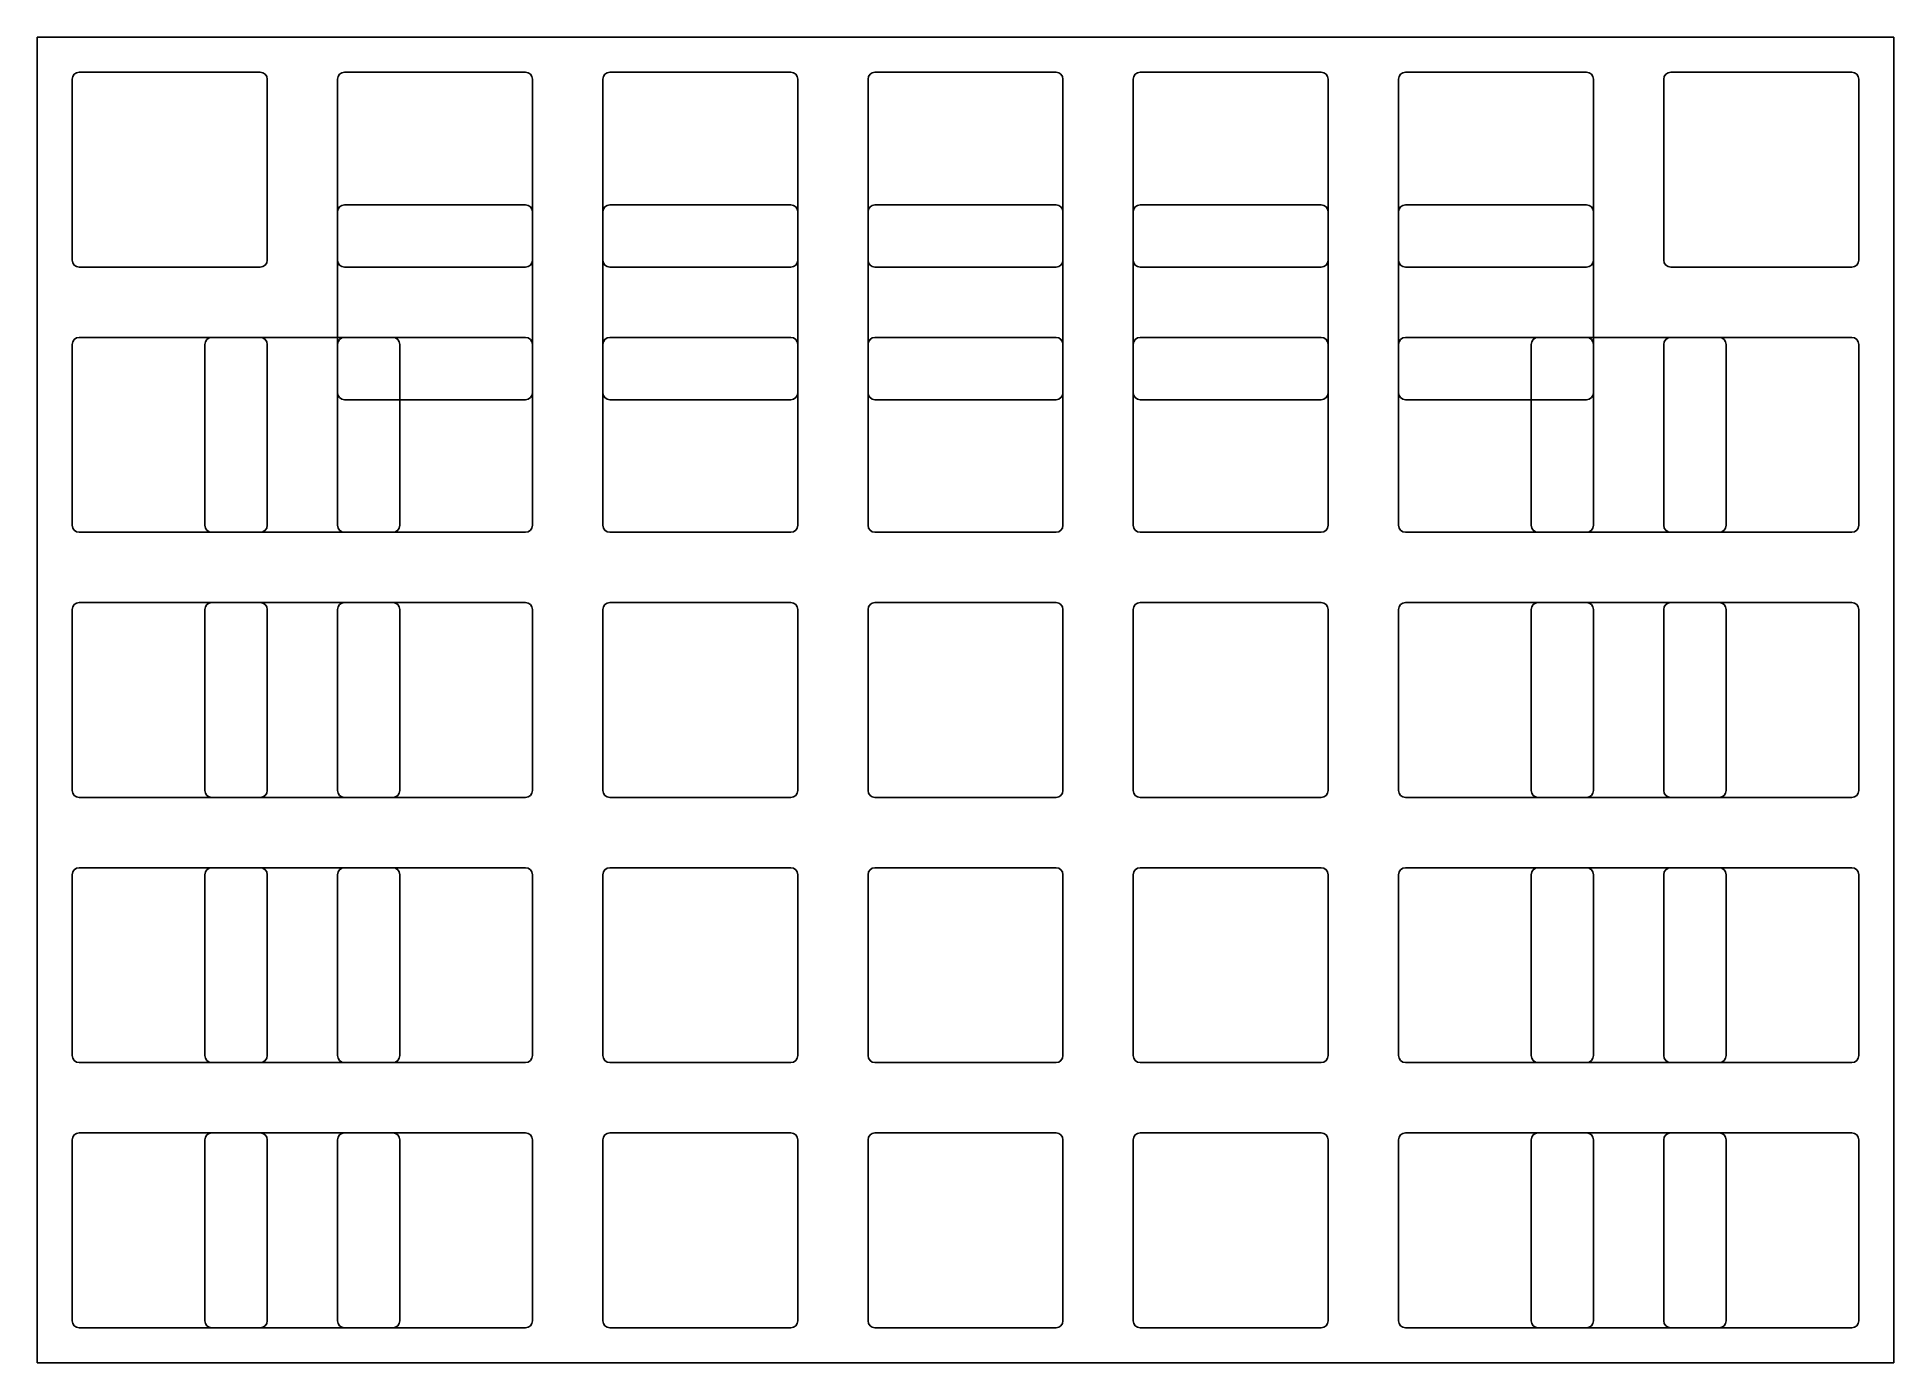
# Model space of a CAD drawing. Header units: millimetres. Extents: x 0 to 133, y -100 to -5.
import ezdxf

# ---------------------------------------------------------------- set-up
doc = ezdxf.new("R2010")
doc.units = ezdxf.units.MM

msp = doc.modelspace()

# ---------------------------------------------------------------- linework, layer by layer
for p, q in [((0, -4.7625), (133.35, -4.7625)), ((0, -100.0125), (0, -4.7625)), ((133.35, -100.0125), (133.35, -4.7625)), ((2.525, -7.7875), (2.525, -20.7875)), ((3.025, -7.2875), (16.025, -7.2875)), ((16.525, -7.7875), (16.525, -20.7875)), ((21.575, -7.7875), (21.575, -20.7875)), ((22.075, -7.2875), (35.075, -7.2875)), ((35.575, -7.7875), (35.575, -20.7875)), ((40.625, -7.7875), (40.625, -20.7875)), ((41.125, -7.2875), (54.125, -7.2875)), ((54.625, -7.7875), (54.625, -20.7875)), ((59.675, -7.7875), (59.675, -20.7875)), ((60.175, -7.2875), (73.175, -7.2875)), ((73.675, -7.7875), (73.675, -20.7875)), ((78.725, -7.7875), (78.725, -20.7875)), ((79.225, -7.2875), (92.225, -7.2875)), ((92.725, -7.7875), (92.725, -20.7875)), ((97.775, -7.7875), (97.775, -20.7875)), ((98.275, -7.2875), (111.275, -7.2875)), ((111.775, -7.7875), (111.775, -20.7875)), ((116.825, -7.7875), (116.825, -20.7875)), ((117.325, -7.2875), (130.325, -7.2875)), ((130.825, -7.7875), (130.825, -20.7875)), ((21.575, -17.3125), (21.575, -30.3125)), ((22.075, -16.8125), (35.075, -16.8125)), ((35.575, -17.3125), (35.575, -30.3125)), ((40.625, -17.3125), (40.625, -30.3125)), ((41.125, -16.8125), (54.125, -16.8125)), ((54.625, -17.3125), (54.625, -30.3125)), ((59.675, -17.3125), (59.675, -30.3125)), ((60.175, -16.8125), (73.175, -16.8125)), ((73.675, -17.3125), (73.675, -30.3125)), ((78.725, -17.3125), (78.725, -30.3125)), ((79.225, -16.8125), (92.225, -16.8125)), ((92.725, -17.3125), (92.725, -30.3125)), ((97.775, -17.3125), (97.775, -30.3125)), ((98.275, -16.8125), (111.275, -16.8125)), ((111.775, -17.3125), (111.775, -30.3125)), ((3.025, -21.2875), (16.025, -21.2875)), ((22.075, -21.2875), (35.075, -21.2875)), ((41.125, -21.2875), (54.125, -21.2875)), ((60.175, -21.2875), (73.175, -21.2875)), ((79.225, -21.2875), (92.225, -21.2875)), ((98.275, -21.2875), (111.275, -21.2875)), ((117.325, -21.2875), (130.325, -21.2875)), ((3.025, -26.3375), (16.025, -26.3375)), ((12.55, -26.3375), (25.55, -26.3375)), ((22.075, -26.3375), (35.075, -26.3375)), ((41.125, -26.3375), (54.125, -26.3375)), ((60.175, -26.3375), (73.175, -26.3375)), ((79.225, -26.3375), (92.225, -26.3375)), ((98.275, -26.3375), (111.275, -26.3375)), ((107.8, -26.3375), (120.8, -26.3375)), ((117.325, -26.3375), (130.325, -26.3375)), ((2.525, -26.8375), (2.525, -39.8375)), ((12.05, -26.8375), (12.05, -39.8375)), ((16.525, -26.8375), (16.525, -39.8375)), ((21.575, -26.8375), (21.575, -39.8375)), ((26.05, -26.8375), (26.05, -39.8375)), ((35.575, -26.8375), (35.575, -39.8375)), ((40.625, -26.8375), (40.625, -39.8375)), ((54.625, -26.8375), (54.625, -39.8375)), ((59.675, -26.8375), (59.675, -39.8375)), ((73.675, -26.8375), (73.675, -39.8375)), ((78.725, -26.8375), (78.725, -39.8375)), ((92.725, -26.8375), (92.725, -39.8375)), ((97.775, -26.8375), (97.775, -39.8375)), ((107.3, -26.8375), (107.3, -39.8375)), ((111.775, -26.8375), (111.775, -39.8375)), ((116.825, -26.8375), (116.825, -39.8375)), ((121.3, -26.8375), (121.3, -39.8375)), ((130.825, -26.8375), (130.825, -39.8375)), ((22.075, -30.8125), (35.075, -30.8125)), ((41.125, -30.8125), (54.125, -30.8125)), ((60.175, -30.8125), (73.175, -30.8125)), ((79.225, -30.8125), (92.225, -30.8125)), ((98.275, -30.8125), (111.275, -30.8125)), ((3.025, -40.3375), (16.025, -40.3375)), ((12.55, -40.3375), (25.55, -40.3375)), ((22.075, -40.3375), (35.075, -40.3375)), ((41.125, -40.3375), (54.125, -40.3375)), ((60.175, -40.3375), (73.175, -40.3375)), ((79.225, -40.3375), (92.225, -40.3375)), ((98.275, -40.3375), (111.275, -40.3375)), ((107.8, -40.3375), (120.8, -40.3375)), ((117.325, -40.3375), (130.325, -40.3375)), ((2.525, -45.8875), (2.525, -58.8875)), ((3.025, -45.3875), (16.025, -45.3875)), ((12.05, -45.8875), (12.05, -58.8875)), ((12.55, -45.3875), (25.55, -45.3875)), ((16.525, -45.8875), (16.525, -58.8875)), ((21.575, -45.8875), (21.575, -58.8875)), ((22.075, -45.3875), (35.075, -45.3875)), ((26.05, -45.8875), (26.05, -58.8875)), ((35.575, -45.8875), (35.575, -58.8875)), ((40.625, -45.8875), (40.625, -58.8875)), ((41.125, -45.3875), (54.125, -45.3875)), ((54.625, -45.8875), (54.625, -58.8875)), ((59.675, -45.8875), (59.675, -58.8875)), ((60.175, -45.3875), (73.175, -45.3875)), ((73.675, -45.8875), (73.675, -58.8875)), ((78.725, -45.8875), (78.725, -58.8875)), ((79.225, -45.3875), (92.225, -45.3875)), ((92.725, -45.8875), (92.725, -58.8875)), ((97.775, -45.8875), (97.775, -58.8875)), ((98.275, -45.3875), (111.275, -45.3875)), ((107.3, -45.8875), (107.3, -58.8875)), ((107.8, -45.3875), (120.8, -45.3875)), ((111.775, -45.8875), (111.775, -58.8875)), ((116.825, -45.8875), (116.825, -58.8875)), ((117.325, -45.3875), (130.325, -45.3875)), ((121.3, -45.8875), (121.3, -58.8875)), ((130.825, -45.8875), (130.825, -58.8875)), ((3.025, -59.3875), (16.025, -59.3875)), ((12.55, -59.3875), (25.55, -59.3875)), ((22.075, -59.3875), (35.075, -59.3875)), ((41.125, -59.3875), (54.125, -59.3875)), ((60.175, -59.3875), (73.175, -59.3875)), ((79.225, -59.3875), (92.225, -59.3875)), ((98.275, -59.3875), (111.275, -59.3875)), ((107.8, -59.3875), (120.8, -59.3875)), ((117.325, -59.3875), (130.325, -59.3875)), ((2.525, -64.9375), (2.525, -77.9375)), ((3.025, -64.4375), (16.025, -64.4375)), ((12.05, -64.9375), (12.05, -77.9375)), ((12.55, -64.4375), (25.55, -64.4375)), ((16.525, -64.9375), (16.525, -77.9375)), ((21.575, -64.9375), (21.575, -77.9375)), ((22.075, -64.4375), (35.075, -64.4375)), ((26.05, -64.9375), (26.05, -77.9375)), ((35.575, -64.9375), (35.575, -77.9375)), ((40.625, -64.9375), (40.625, -77.9375)), ((41.125, -64.4375), (54.125, -64.4375)), ((54.625, -64.9375), (54.625, -77.9375)), ((59.675, -64.9375), (59.675, -77.9375)), ((60.175, -64.4375), (73.175, -64.4375)), ((73.675, -64.9375), (73.675, -77.9375)), ((78.725, -64.9375), (78.725, -77.9375)), ((79.225, -64.4375), (92.225, -64.4375)), ((92.725, -64.9375), (92.725, -77.9375)), ((97.775, -64.9375), (97.775, -77.9375)), ((98.275, -64.4375), (111.275, -64.4375)), ((107.3, -64.9375), (107.3, -77.9375)), ((107.8, -64.4375), (120.8, -64.4375)), ((111.775, -64.9375), (111.775, -77.9375)), ((116.825, -64.9375), (116.825, -77.9375)), ((117.325, -64.4375), (130.325, -64.4375)), ((121.3, -64.9375), (121.3, -77.9375)), ((130.825, -64.9375), (130.825, -77.9375)), ((3.025, -78.4375), (16.025, -78.4375)), ((12.55, -78.4375), (25.55, -78.4375)), ((22.075, -78.4375), (35.075, -78.4375)), ((41.125, -78.4375), (54.125, -78.4375)), ((60.175, -78.4375), (73.175, -78.4375)), ((79.225, -78.4375), (92.225, -78.4375)), ((98.275, -78.4375), (111.275, -78.4375)), ((107.8, -78.4375), (120.8, -78.4375)), ((117.325, -78.4375), (130.325, -78.4375)), ((2.525, -83.9875), (2.525, -96.9875)), ((3.025, -83.4875), (16.025, -83.4875)), ((12.05, -83.9875), (12.05, -96.9875)), ((12.55, -83.4875), (25.55, -83.4875)), ((16.525, -83.9875), (16.525, -96.9875)), ((21.575, -83.9875), (21.575, -96.9875)), ((22.075, -83.4875), (35.075, -83.4875)), ((26.05, -83.9875), (26.05, -96.9875)), ((35.575, -83.9875), (35.575, -96.9875)), ((40.625, -83.9875), (40.625, -96.9875)), ((41.125, -83.4875), (54.125, -83.4875)), ((54.625, -83.9875), (54.625, -96.9875)), ((59.675, -83.9875), (59.675, -96.9875)), ((60.175, -83.4875), (73.175, -83.4875)), ((73.675, -83.9875), (73.675, -96.9875)), ((78.725, -83.9875), (78.725, -96.9875)), ((79.225, -83.4875), (92.225, -83.4875)), ((92.725, -83.9875), (92.725, -96.9875)), ((97.775, -83.9875), (97.775, -96.9875)), ((98.275, -83.4875), (111.275, -83.4875)), ((107.3, -83.9875), (107.3, -96.9875)), ((107.8, -83.4875), (120.8, -83.4875)), ((111.775, -83.9875), (111.775, -96.9875)), ((116.825, -83.9875), (116.825, -96.9875)), ((117.325, -83.4875), (130.325, -83.4875)), ((121.3, -83.9875), (121.3, -96.9875)), ((130.825, -83.9875), (130.825, -96.9875)), ((3.025, -97.4875), (16.025, -97.4875)), ((12.55, -97.4875), (25.55, -97.4875)), ((22.075, -97.4875), (35.075, -97.4875)), ((41.125, -97.4875), (54.125, -97.4875)), ((60.175, -97.4875), (73.175, -97.4875)), ((79.225, -97.4875), (92.225, -97.4875)), ((98.275, -97.4875), (111.275, -97.4875)), ((107.8, -97.4875), (120.8, -97.4875)), ((117.325, -97.4875), (130.325, -97.4875)), ((0, -100.0125), (133.35, -100.0125))]:
    msp.add_line(p, q)
for centre, start, end in [((3.025, -7.7875), 90, 180), ((16.025, -7.7875), 0, 90), ((22.075, -7.7875), 90, 180), ((35.075, -7.7875), 0, 90), ((41.125, -7.7875), 90, 180), ((54.125, -7.7875), 0, 90), ((60.175, -7.7875), 90, 180), ((73.175, -7.7875), 0, 90), ((79.225, -7.7875), 90, 180), ((92.225, -7.7875), 0, 90), ((98.275, -7.7875), 90, 180), ((111.275, -7.7875), 0, 90), ((117.325, -7.7875), 90, 180), ((130.325, -7.7875), 0, 90), ((22.075, -17.3125), 90, 180), ((35.075, -17.3125), 0, 90), ((41.125, -17.3125), 90, 180), ((54.125, -17.3125), 0, 90), ((60.175, -17.3125), 90, 180), ((73.175, -17.3125), 0, 90), ((79.225, -17.3125), 90, 180), ((92.225, -17.3125), 0, 90), ((98.275, -17.3125), 90, 180), ((111.275, -17.3125), 0, 90), ((3.025, -20.7875), 180, 270), ((16.025, -20.7875), 270, 0), ((22.075, -20.7875), 180, 270), ((35.075, -20.7875), 270, 0), ((41.125, -20.7875), 180, 270), ((54.125, -20.7875), 270, 0), ((60.175, -20.7875), 180, 270), ((73.175, -20.7875), 270, 0), ((79.225, -20.7875), 180, 270), ((92.225, -20.7875), 270, 0), ((98.275, -20.7875), 180, 270), ((111.275, -20.7875), 270, 0), ((117.325, -20.7875), 180, 270), ((130.325, -20.7875), 270, 0), ((3.025, -26.8375), 90, 180), ((12.55, -26.8375), 90, 180), ((16.025, -26.8375), 0, 90), ((22.075, -26.8375), 90, 180), ((25.55, -26.8375), 0, 90), ((35.075, -26.8375), 0, 90), ((41.125, -26.8375), 90, 180), ((54.125, -26.8375), 0, 90), ((60.175, -26.8375), 90, 180), ((73.175, -26.8375), 0, 90), ((79.225, -26.8375), 90, 180), ((92.225, -26.8375), 0, 90), ((98.275, -26.8375), 90, 180), ((107.8, -26.8375), 90, 180), ((111.275, -26.8375), 0, 90), ((117.325, -26.8375), 90, 180), ((120.8, -26.8375), 0, 90), ((130.325, -26.8375), 0, 90), ((22.075, -30.3125), 180, 270), ((35.075, -30.3125), 270, 0), ((41.125, -30.3125), 180, 270), ((54.125, -30.3125), 270, 0), ((60.175, -30.3125), 180, 270), ((73.175, -30.3125), 270, 0), ((79.225, -30.3125), 180, 270), ((92.225, -30.3125), 270, 0), ((98.275, -30.3125), 180, 270), ((111.275, -30.3125), 270, 0), ((3.025, -39.8375), 180, 270), ((12.55, -39.8375), 180, 270), ((16.025, -39.8375), 270, 0), ((22.075, -39.8375), 180, 270), ((25.55, -39.8375), 270, 0), ((35.075, -39.8375), 270, 0), ((41.125, -39.8375), 180, 270), ((54.125, -39.8375), 270, 0), ((60.175, -39.8375), 180, 270), ((73.175, -39.8375), 270, 0), ((79.225, -39.8375), 180, 270), ((92.225, -39.8375), 270, 0), ((98.275, -39.8375), 180, 270), ((107.8, -39.8375), 180, 270), ((111.275, -39.8375), 270, 0), ((117.325, -39.8375), 180, 270), ((120.8, -39.8375), 270, 0), ((130.325, -39.8375), 270, 0), ((3.025, -45.8875), 90, 180), ((12.55, -45.8875), 90, 180), ((16.025, -45.8875), 0, 90), ((22.075, -45.8875), 90, 180), ((25.55, -45.8875), 0, 90), ((35.075, -45.8875), 0, 90), ((41.125, -45.8875), 90, 180), ((54.125, -45.8875), 0, 90), ((60.175, -45.8875), 90, 180), ((73.175, -45.8875), 0, 90), ((79.225, -45.8875), 90, 180), ((92.225, -45.8875), 0, 90), ((98.275, -45.8875), 90, 180), ((107.8, -45.8875), 90, 180), ((111.275, -45.8875), 0, 90), ((117.325, -45.8875), 90, 180), ((120.8, -45.8875), 0, 90), ((130.325, -45.8875), 0, 90), ((3.025, -58.8875), 180, 270), ((12.55, -58.8875), 180, 270), ((16.025, -58.8875), 270, 0), ((22.075, -58.8875), 180, 270), ((25.55, -58.8875), 270, 0), ((35.075, -58.8875), 270, 0), ((41.125, -58.8875), 180, 270), ((54.125, -58.8875), 270, 0), ((60.175, -58.8875), 180, 270), ((73.175, -58.8875), 270, 0), ((79.225, -58.8875), 180, 270), ((92.225, -58.8875), 270, 0), ((98.275, -58.8875), 180, 270), ((107.8, -58.8875), 180, 270), ((111.275, -58.8875), 270, 0), ((117.325, -58.8875), 180, 270), ((120.8, -58.8875), 270, 0), ((130.325, -58.8875), 270, 0), ((3.025, -64.9375), 90, 180), ((12.55, -64.9375), 90, 180), ((16.025, -64.9375), 0, 90), ((22.075, -64.9375), 90, 180), ((25.55, -64.9375), 0, 90), ((35.075, -64.9375), 0, 90), ((41.125, -64.9375), 90, 180), ((54.125, -64.9375), 0, 90), ((60.175, -64.9375), 90, 180), ((73.175, -64.9375), 0, 90), ((79.225, -64.9375), 90, 180), ((92.225, -64.9375), 0, 90), ((98.275, -64.9375), 90, 180), ((107.8, -64.9375), 90, 180), ((111.275, -64.9375), 0, 90), ((117.325, -64.9375), 90, 180), ((120.8, -64.9375), 0, 90), ((130.325, -64.9375), 0, 90), ((3.025, -77.9375), 180, 270), ((12.55, -77.9375), 180, 270), ((16.025, -77.9375), 270, 0), ((22.075, -77.9375), 180, 270), ((25.55, -77.9375), 270, 0), ((35.075, -77.9375), 270, 0), ((41.125, -77.9375), 180, 270), ((54.125, -77.9375), 270, 0), ((60.175, -77.9375), 180, 270), ((73.175, -77.9375), 270, 0), ((79.225, -77.9375), 180, 270), ((92.225, -77.9375), 270, 0), ((98.275, -77.9375), 180, 270), ((107.8, -77.9375), 180, 270), ((111.275, -77.9375), 270, 0), ((117.325, -77.9375), 180, 270), ((120.8, -77.9375), 270, 0), ((130.325, -77.9375), 270, 0), ((3.025, -83.9875), 90, 180), ((12.55, -83.9875), 90, 180), ((16.025, -83.9875), 0, 90), ((22.075, -83.9875), 90, 180), ((25.55, -83.9875), 0, 90), ((35.075, -83.9875), 0, 90), ((41.125, -83.9875), 90, 180), ((54.125, -83.9875), 0, 90), ((60.175, -83.9875), 90, 180), ((73.175, -83.9875), 0, 90), ((79.225, -83.9875), 90, 180), ((92.225, -83.9875), 0, 90), ((98.275, -83.9875), 90, 180), ((107.8, -83.9875), 90, 180), ((111.275, -83.9875), 0, 90), ((117.325, -83.9875), 90, 180), ((120.8, -83.9875), 0, 90), ((130.325, -83.9875), 0, 90), ((3.025, -96.9875), 180, 270), ((12.55, -96.9875), 180, 270), ((16.025, -96.9875), 270, 0), ((22.075, -96.9875), 180, 270), ((25.55, -96.9875), 270, 0), ((35.075, -96.9875), 270, 0), ((41.125, -96.9875), 180, 270), ((54.125, -96.9875), 270, 0), ((60.175, -96.9875), 180, 270), ((73.175, -96.9875), 270, 0), ((79.225, -96.9875), 180, 270), ((92.225, -96.9875), 270, 0), ((98.275, -96.9875), 180, 270), ((107.8, -96.9875), 180, 270), ((111.275, -96.9875), 270, 0), ((117.325, -96.9875), 180, 270), ((120.8, -96.9875), 270, 0), ((130.325, -96.9875), 270, 0)]:
    msp.add_arc(centre, 0.5, start, end)

doc.saveas('drawing.dxf')
